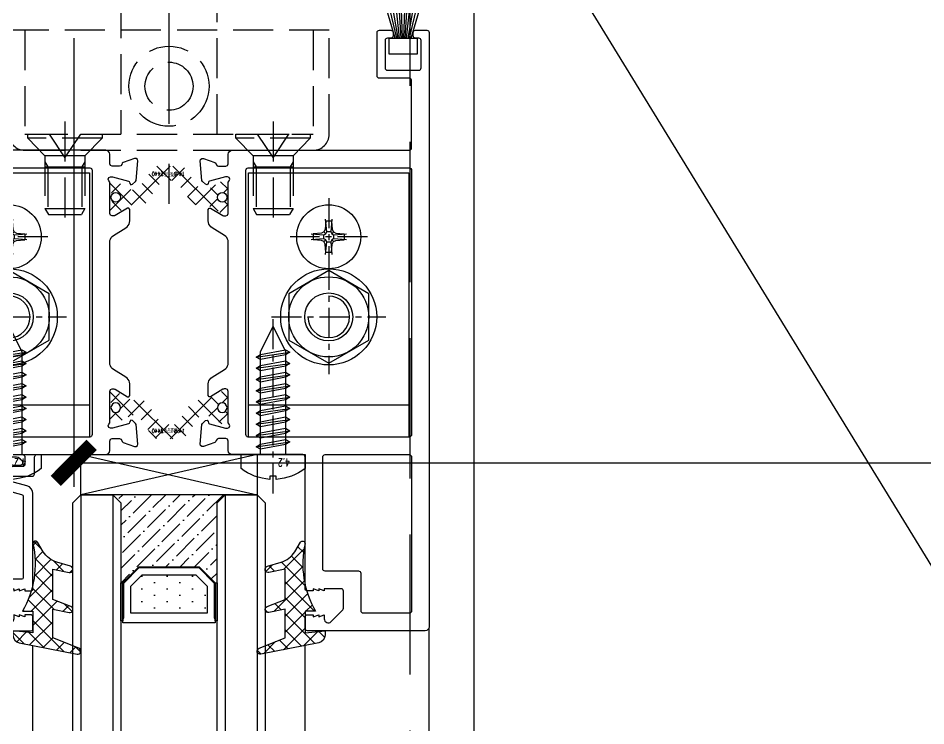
# Model space of a CAD drawing. Extents: x -160106 to 966792, y -663931 to 1550022.
# Drawn here: x -60194.4 to -60081, y -99180.1 to -99091.8 of the extents above; entities that cross this region are included whole.
import ezdxf
from ezdxf.enums import TextEntityAlignment as Align

# ---------------------------------------------------------------- set-up
doc = ezdxf.new("R2010")
doc.units = 0
for name, pattern in [('CENTER', [2, 1.25, -0.25, 0.25, -0.25]), ('ZN-CENTER', [2, 1.25, -0.25, 0.25, -0.25]), ('ZN-DASH', [0.35, 0.25, -0.1])]:
    doc.linetypes.add(name, pattern=pattern)
for name, color, linetype in [('!ZN1-填充-8', 8, 'Continuous'), ('!ZN3-玻璃幕墙-4', 4, 'Continuous'), ('!ZN4-辅助材料-1', 1, 'Continuous'), ('!ZN4-配件-11', 11, 'Continuous'), ('!ZN5-钢材投影-40', 40, 'Continuous'), ('!ZN5-铝材投影-112', 112, 'Continuous'), ('!ZN5-铝材断面-6', 6, 'Continuous'), ('!ZN6-虚线-8', 8, 'ZN-DASH'), ('!ZN6-轴线-1', 1, 'ZN-CENTER'), ('DIM', 173, 'Continuous')]:
    doc.layers.add(name, color=color, linetype=linetype)
doc.styles.add('DHTEXT-1', font='ROMANS.shx', dxfattribs={"width": 0.7, "bigfont": 'CHINESE.shx'})
doc.styles.add('ZY-STYLE', font='ROMANS.shx', dxfattribs={"width": 0.7, "bigfont": 'CHINESE.shx'})
doc.dimstyles.new('ZN3', dxfattribs={"dimscale": 3, "dimtxt": 2.5, "dimasz": 1.5, "dimexe": 1, "dimexo": 2, "dimgap": 0.9, "dimtad": 1, "dimdec": 0, "dimdsep": 46, "dimtxsty": 'DHTEXT-1', "dimblk": 'ARCHTICK', "dimcen": 2.5, "dimclrd": 173, "dimclre": 173, "dimclrt": 7, "dimazin": 2, "dimtfac": 1, "dimtix": 1, "dimtmove": 2, "dimatfit": 3, "dimfxl": 0, "dimarcsym": 0})

# ---------------------------------------------------------------- blocks, each defined once
blk = doc.blocks.new('_ArchTick')
at = {"color": 0, "linetype": 'ByBlock', "const_width": 0.4}
blk.add_lwpolyline([(-0.5, -0.5), (0.5, 0.5)], dxfattribs=at)
blk = doc.blocks.new('*D3448')
at = {"layer": 'Defpoints', "color": 0, "ltscale": 30, "transparency": 16777216}
for p in [(-60187.44269504251, -99088.25968545218), (-59583.04269504303, -99088.25968545226), (-59583.04269504303, -99147.27777867403)]:
    blk.add_point(p, dxfattribs=at)
at = {"layer": 'DIM', "color": 173, "linetype": 'ByBlock', "lineweight": -2, "ltscale": 30, "transparency": 16777216}
for p, q in [((-60187.44269504251, -99094.25968545218), (-60187.44269504251, -99150.27777867403)), ((-59583.04269504303, -99094.25968545226), (-59583.04269504303, -99150.27777867403)), ((-60187.44269504251, -99147.27777867403), (-59583.04269504303, -99147.27777867403))]:
    blk.add_line(p, q, dxfattribs=at)
at = {"layer": 'DIM', "color": 173, "lineweight": -2, "ltscale": 30, "transparency": 16777216, "xscale": 4.5, "yscale": 4.5, "zscale": 4.5, "rotation": 180}
blk.add_blockref('_ArchTick', (-60187.44269504251, -99147.27777867403), dxfattribs=at)
at = {"layer": 'DIM', "color": 173, "lineweight": -2, "ltscale": 30, "transparency": 16777216, "xscale": 4.5, "yscale": 4.5, "zscale": 4.5}
blk.add_blockref('_ArchTick', (-59583.04269504303, -99147.27777867403), dxfattribs=at)
at = {"layer": 'DIM', "color": 7, "ltscale": 30, "transparency": 16777216, "insert": (-59885.24269504277, -99140.82777867404), "char_height": 7.5, "attachment_point": 5, "style": 'DHTEXT-1'}
blk.add_mtext('604', dxfattribs=at)
blk = doc.blocks.new('毛条002')
at = {"layer": '!ZN4-辅助材料-1'}
for points in [[(-1.000877791717357, 1.499999999996362), (-2.74535834917333, 7.5)], [(-0.8049103925877716, 1.499999999996362), (-2.218737498478731, 7.5)], [(-0.6176501547233784, 1.499999999996362), (-1.65040349737319, 7.5)], [(-0.4368076817445399, 1.499999999996362), (-1.08736400410271, 7.5)], [(-0.2603704615357856, 1.499999999996362), (-0.6144914148208045, 7.5)], [(-0.08650780671814573, 1.499999999996362), (-0.2916791671341343, 7.5)], [(0.08650780671814573, 1.499999999996362), (0.2916791671450483, 7.5)], [(0.2603704615357856, 1.499999999996362), (0.6144914148244425, 7.5)], [(0.4368076817481779, 1.499999999996362), (1.087364004106348, 7.5)], [(0.6176501547270163, 1.499999999996362), (1.650403497369552, 7.5)], [(0.8049103925841337, 1.499999999996362), (2.218737498482369, 7.5)], [(1.000877791720995, 1.499999999996362), (2.745358349169692, 7.5)]]:
    blk.add_lwpolyline(points, dxfattribs=at)
blk.add_lwpolyline([(-1.749999999996362, -0.5), (-1.749999999996362, 1.499999999996362), (1.75, 1.499999999996362), (1.75, -0.5)], close=True, dxfattribs=at)
blk = doc.blocks.new('14.8隔热条2440')
at = {"layer": '!ZN1-填充-8', "ltscale": 500}
h = blk.add_hatch(dxfattribs=at)
h.set_pattern_fill('多孔材料', color=8, scale=0.5, angle=180)
h.set_pattern_definition([(225, (-28183.06224077237, 22083.85902918087), (1.000001016555733, -1.000001016555734), []), (315, (-28183.06224077237, 22083.85902918087), (1.000001016555734, 1.000001016555733), [])])
edge = h.paths.add_edge_path()
edge.add_arc((1, -1.313820711729932), 0.9999999999998325, 180.0000000000032, 234.999999999997)
edge.add_line((0.4264235636510421, -2.132972756018717), (2.736788218175207, -3.750707503131707))
edge.add_arc((2.450000000000728, -4.160283525277919), 0.5000000000001055, 2.927436071331613e-11, 55.00000000001188, ccw=False)
edge.add_line((2.950000000000728, -4.160283525274281), (2.950000000000728, -4.533782217349653))
edge.add_arc((2.150000000001455, -4.533782217353291), 0.79999999999919, -29.999999999965723, 3.2514435588382185e-11, ccw=False)
edge.add_line((2.842820323028718, -4.933782217351109), (1.826794919245003, -6.693589838487242))
edge.add_arc((2, -6.793589838485786), 0.2000000000000929, 149.999999999855, 179.9999999998616)
edge.add_line((1.80000000000291, -6.793589838485786), (1.80000000000291, -7))
edge.add_arc((2.200000000000728, -7), 0.3999999999997499, 179.9999999999633, 270.0000000000081)
edge.add_line((2.200000000000728, -7.400000000001455), (2.80000000000291, -7.400000000001455))
edge.add_line((2.80000000000291, -7.400000000001455), (2.80000000000291, -7.299999999999272))
edge.add_line((2.80000000000291, -7.299999999999272), (3.17500000000291, -7.299999999999272))
edge.add_arc((3.17500000000291, -7.100000000002183), 0.2000000000000171, 269.9999999999674, 360)
edge.add_line((3.375, -7.100000000002183), (3.375, -6.988193731460342))
edge.add_arc((3.17500000000291, -6.988193731460342), 0.1999999999994066, 359.999999999772, 385.0078332344584)
edge.add_arc((3.900000000001455, -6.650000000001455), 0.6000000000001552, -25.00783323469892, 205.00783323474, ccw=False)
edge.add_arc((4.625000000003638, -6.98819373146398), 0.2000000000006604, 154.9921667651166, 179.9999999997965)
edge.add_line((4.42500000000291, -6.988193731460342), (4.42500000000291, -7.100000000002183))
edge.add_arc((4.625, -7.100000000002183), 0.1999999999999318, 179.9999999999756, 269.9999999999837)
edge.add_line((4.625, -7.299999999999272), (5, -7.299999999999272))
edge.add_line((5, -7.299999999999272), (5, -7.400000000001455))
edge.add_line((5, -7.400000000001455), (5.600000000002183, -7.400000000001455))
edge.add_arc((5.600000000002183, -7), 0.3999999999998067, 269.9999999999756, 360.0000000000285)
edge.add_line((6, -7), (6, -6.793589838485786))
edge.add_arc((5.80000000000291, -6.793589838485786), 0.1999999999999934, 3.255933827414202e-11, 30.00000000003709)
edge.add_line((5.973205080757907, -6.693589838487242), (4.957179676974192, -4.933782217351109))
edge.add_arc((5.650000000001455, -4.533782217349653), 0.799999999999423, 180.0000000000387, 210.0000000000395, ccw=False)
edge.add_line((4.850000000002183, -4.533782217349653), (4.850000000002183, -3.553567113380268))
edge.add_arc((3.850000000002183, -3.553567113380268), 0.9999999999999647, 9.76748342677446e-12, 54.9999999999981)
edge.add_line((4.423576436351141, -2.734415069091483), (2.013211781824793, -1.046659568157338))
edge.add_arc((2.299999999999272, -0.6370835460111266), 0.4999999999995259, 180.0000000000163, 235.0000000000096, ccw=False)
edge.add_line((1.799999999999272, -0.6370835460111266), (1.799999999999272, 0.6370835460111266))
edge.add_arc((2.299999999999272, 0.6370835460111266), 0.499999999999611, 124.9999999999686, 179.9999999999642, ccw=False)
edge.add_line((2.013211781824793, 1.046659568157338), (4.423576436351141, 2.734415069091483))
edge.add_arc((3.850000000002183, 3.553567113380268), 0.9999999999998428, 304.9999999999877, 359.9999999999886)
edge.add_line((4.850000000002183, 3.553567113380268), (4.850000000002183, 4.533782217349653))
edge.add_arc((5.650000000001455, 4.533782217349653), 0.7999999999999973, 150.0000000000351, 180.0000000000305, ccw=False)
edge.add_line((4.957179676974192, 4.933782217351109), (5.973205080757907, 6.693589838487242))
edge.add_arc((5.80000000000291, 6.793589838485786), 0.2000000000000076, 329.9999999999517, 359.9999999999674)
edge.add_line((6, 6.793589838485786), (6, 7))
edge.add_arc((5.600000000002183, 7), 0.3999999999997073, 8.142219984546603e-12, 90.00000000004071)
edge.add_line((5.600000000002183, 7.399999999997817), (5, 7.399999999997817))
edge.add_line((5, 7.399999999997817), (5, 7.299999999999272))
edge.add_line((5, 7.299999999999272), (4.625000000003638, 7.299999999999272))
edge.add_arc((4.625, 7.099999999998545), 0.200000000000145, 89.99999999994303, 179.9999999999511)
edge.add_line((4.424999999999272, 7.099999999998545), (4.42500000000291, 6.988193731460342))
edge.add_arc((4.625000000003638, 6.988193731460342), 0.2000000000003917, 179.9999999999592, 205.0078332346483)
edge.add_arc((3.900000000001455, 6.649999999997817), 0.6000000000002182, -205.00783323469057, 25.007833234691816, ccw=False)
edge.add_arc((3.17500000000291, 6.988193731460342), 0.199999999999654, 334.9921667651682, 359.9999999998615)
edge.add_line((3.375, 6.988193731460342), (3.375, 7.099999999998545))
edge.add_arc((3.17500000000291, 7.099999999998545), 0.1999999999997471, 4.071109992273302e-11, 90.00000000006513)
edge.add_line((3.174999999999272, 7.299999999999272), (2.799999999999272, 7.299999999999272))
edge.add_line((2.799999999999272, 7.299999999999272), (2.799999999999272, 7.399999999997817))
edge.add_line((2.799999999999272, 7.399999999997817), (2.200000000000728, 7.400000000001455))
edge.add_arc((2.200000000000728, 7), 0.4000000000003467, 90.00000000002852, 180)
edge.add_line((1.799999999999272, 7), (1.80000000000291, 6.793589838485786))
edge.add_arc((2, 6.793589838485786), 0.1999999999999005, 179.9999999999348, 209.9999999999473)
edge.add_line((1.826794919245003, 6.693589838487242), (2.842820323028718, 4.933782217351109))
edge.add_arc((2.150000000001455, 4.533782217349653), 0.8000000000003751, 6.497202775790356e-11, 30.000000000059913, ccw=False)
edge.add_line((2.950000000000728, 4.533782217349653), (2.950000000000728, 4.160283525274281))
edge.add_arc((2.450000000000728, 4.160283525274281), 0.499999999999925, -54.999999999988006, 3.183231456205249e-12, ccw=False)
edge.add_line((2.736788218175207, 3.750707503131707), (0.4264235636510421, 2.132972756018717))
edge.add_arc((1, 1.313820711729932), 0.9999999999998322, 125.0000000000016, 179.9999999999968)
edge.add_line((0, 1.313820711729932), (0, -1.313820711729932))
at = {"layer": '!ZN4-辅助材料-1'}
for centre in [(3.900000000001455, 6.649999999997817), (3.900000000001455, -6.650000000001455)]:
    blk.add_circle(centre, 0.6, dxfattribs=at)
at = {"layer": 'Defpoints', "color": 2, "ltscale": 10, "style": 'ZY-STYLE', "width": 0.7}
blk.add_text('14.8隔热条2440', height=0.5, rotation=270, dxfattribs=at).set_placement((0.734587179205846, 1.976533626435412))
blk = doc.blocks.new('DTM002')
at = {"layer": '!ZN5-铝材断面-6'}
for points in [[(-30.30000000004657, 22.79999999998836), (-30.30000000004657, 31.20000000001164, -0.414213562372984), (-30, 31.5), (-26.30000000004657, 31.5, 0.4142135623730396), (-26, 31.79999999998836), (-26, 37.19999999998254, 0.414213562372984), (-26.30000000004657, 37.5), (-27.70000000001164, 37.5, 0.4142135623730394), (-28, 37.19999999998254), (-28, 36.79999999998836, 0.414213562372984), (-27.70000000001164, 36.5), (-27.30000000004657, 36.5, -0.4142135623757589), (-27, 36.19999999998254), (-27, 32.79999999998836, -0.414213562373095), (-27.30000000004657, 32.5), (-31.20000000001164, 32.5, -0.4142135623727907), (-31.5, 32.79999999998836), (-31.5, 36.20000000001164, -0.414213562373428), (-31.20000000001164, 36.5), (-30.80000000004657, 36.5, 0.4142135623730257), (-30.5, 36.79999999998836), (-30.5, 37.19999999998254, 0.414213562372984), (-30.80000000004657, 37.5), (-32.20000000001164, 37.5, 0.4142135623730256), (-32.5, 37.19999999998254), (-32.5, -17.69999999998254, 0.4142135623730951), (-32, -18.19999999998254), (-29.80742741125869, -18.19999999998254, 0.5594510476479994), (-29.53988698573085, -17.76427188693197), (-30.46754042559769, -15.93572811307968, -0.5594510476475011), (-30.20000000001164, -15.5), (-18.3000101687503, -15.5, -0.4142043595991864), (-18.00001016887836, -15.79999057389796), (-17.99998189060716, -16.69999057389214, -0.4142227652104414), (-18.2999818904209, -17), (-19.50000000017462, -17, 0.4142227651997859), (-19.79999999998836, -17.30000942607876), (-19.79998114780756, -17.90000942608458, 0.4142043596098418), (-19.49998114799382, -18.20000000001164), (-17.09994418249698, -18.20000000001164, 0.4142227651997859), (-16.79994418262504, -17.89999057390378), (-16.80001016467577, -15.80000942610786, -0.4142227651997859), (-16.50001016486203, -15.5), (-7.900000000023283, -15.5, 0.414213562373095), (-7.400000000023283, -15), (-7.400000000023283, -13.80377610819414), (-7.310587394458707, -13.58789581331075), (-7.098458115651738, -13.50002118645352), (-6.198458124825265, -13.4999929080077), (-6.007439213746693, -13.56865900420235), (-5.903867117245682, -13.74323299355456), (-5.837563860288355, -13.88112405387801), (-5.711882705800235, -13.96838408851181), (-4.301033317518886, -14.4818410758453), (-4.104063759848941, -14.48469989318983), (-3.947784613177646, -14.3647748841031), (-3.899578549375292, -14.17377395511721), (-4.112824237265158, -11.73724620699068), (-4.193342694779858, -11.62226162958541), (-4.557107189495582, -11.258519978408), (-4.750293988035992, -11.20676224367344), (-4.891710900410544, -11.3481880518666), (-4.937005043961108, -11.51724936268874), (-4.988766040245537, -11.60690853293636), (-5.078421962971333, -11.65867515388527), (-7.060349331935868, -12.1897977355693), (-7.098836941644549, -12.19745465673623), (-7.13799471326638, -12.20002243100316), (-7.298498965101317, -12.2000274741149), (-7.514533633890096, -12.10819350197562), (-7.598302150901873, -11.88890535329119), (-7.498515419778414, -11.67642696635448), (-7.400000000023283, -11.54152881138725), (-7.400000000023283, -7.603305778320646), (-7.310782200540416, -7.387895828374894), (-7.098652921849862, -7.30002120140125), (-6.87772711465368, -7.300014245003695), (-6.79655794147402, -7.311200997122796), (-6.721442906185985, -7.343931863113539), (-5.202810983697418, -8.27067994317622), (-5.000738990434911, -8.274365300458157), (-4.898627783579286, -8.099952073331224), (-4.898672586656176, -6.674499678338179), (-4.91953018627828, -6.471355893329019), (-4.981220409448724, -6.276685009506764), (-5.081170623889193, -6.098605276347371), (-5.215212662064005, -5.944543053075904), (-5.377756644797046, -5.820923109102296), (-6.919671720301267, -4.879966430627974), (-7.082215703907423, -4.756346491310978), (-7.216257744468749, -4.602284271299141), (-7.316207961761393, -4.424204541515792), (-7.377898188715335, -4.229533660487505), (-7.400000000023283, -4.014271848340286), (-7.400000000023283, 11.01427184834029), (-7.377898188715335, 11.2295336604875), (-7.316207961761393, 11.42420454151579), (-7.216257744468749, 11.60228427129914), (-7.082215703907423, 11.75634649131098), (-6.919671720301267, 11.87996643062797), (-5.377756644797046, 12.8209231091023), (-5.215212662064005, 12.9445430530759), (-5.081170623889193, 13.09860527634737), (-4.981220409448724, 13.27668500950676), (-4.91953018627828, 13.47135589332902), (-4.898672586656176, 13.67449967833818), (-4.898627783579286, 15.09995207333122), (-5.000738990434911, 15.27436530045816), (-5.202810983697418, 15.27067994317622), (-6.721442906185985, 14.34393186311354), (-6.79655794147402, 14.3112009971228), (-6.87772711465368, 14.30001424500369), (-7.098652921849862, 14.30002120140125), (-7.310782200540416, 14.38789582837489), (-7.400000000023283, 14.60330577832065), (-7.400000000023283, 18.54152881138725), (-7.498515419778414, 18.67642696635448), (-7.598302150901873, 18.88890535329119), (-7.514533633890096, 19.10819350197562), (-7.298498965101317, 19.2000274741149), (-7.13799471326638, 19.20002243100316), (-7.098836941644549, 19.19745465673623), (-7.060349331935868, 19.1897977355693), (-5.078421962971333, 18.65867515388527), (-4.988766040245537, 18.60690853293636), (-4.937005043961108, 18.51724936268874), (-4.891710900410544, 18.3481880518666), (-4.750293988035992, 18.20676224367344), (-4.557107189495582, 18.258519978408), (-4.193342694779858, 18.62226162958541), (-4.112824237265158, 18.73724620699068), (-3.899578549375292, 21.17377395511721), (-3.947784613177646, 21.3647748841031), (-4.104063759848941, 21.48469989318983), (-4.301033317518886, 21.4818410758453), (-5.711882705800235, 20.96838408851181), (-5.837563860288355, 20.88112405387801), (-5.903867117245682, 20.74323299355456), (-6.007439213746693, 20.56865900420235), (-6.198458124825265, 20.4999929080077), (-7.098458115651738, 20.50002118645352), (-7.310587394458707, 20.58789581331075), (-7.400000000023283, 20.80377610819414), (-7.400000000023283, 22, 0.414213562373095), (-7.900000000023283, 22.5), (-30, 22.5, -0.414213562373095)], [(32, -37.5), (17.29999999998836, -37.5, -0.414213562373095), (17, -37.20000000001164), (17, -35.79999999998836, -0.414213562373095), (17.29999999998836, -35.5), (18.00012244150275, -35.5), (18.00013029656839, -35.74999993524398), (18.70012244413374, -35.49997794113006), (18.70013029919937, -35.74997794104274), (19.40012244676473, -35.49995594689972), (19.40013815689599, -35.99995593464701, 0.6681786379321766), (20.25370265584206, -36.35348250615061), (21.71213869948406, -34.89495481053018, 0.198904201513829), (21.79999999998836, -34.6828294415609), (21.79999999998836, -32.54993815746275, 0.414213562373095), (21.5, -32.24993815744529), (19.40002033073688, -32.24993815744529), (19.40002818580251, -32.49993815732887), (18.70002032810589, -32.24996015167562), (18.70002818317153, -32.49996015155921), (18.00002032547491, -32.24998214590596), (18.00002818054054, -32.49998214581865), (17.30000942607876, -32.50000414060196, -0.4142227651891601), (17, -32.20000414073002), (17, -15.79999999998836, 0.4142135623733317), (16.70000000001164, -15.5), (7.899999999965075, -15.5, -0.4142135623730951), (7.399999999965075, -15), (7.399999999965075, -13.80377610819414), (7.3105873944005, -13.58789581331075), (7.098458115651738, -13.50002118645352), (6.198458124825265, -13.4999929080077), (6.007439213746693, -13.56865900420235), (5.903867117187474, -13.74323299355456), (5.837563860230148, -13.88112405387801), (5.711882705742028, -13.96838408851181), (4.301033317518886, -14.4818410758453), (4.104063759790733, -14.48469989318983), (3.947784613119438, -14.3647748841031), (3.899578549317084, -14.17377395511721), (4.112824237206951, -11.73724620699068), (4.19334269472165, -11.62226162958541), (4.557107189495582, -11.258519978408), (4.750293987977784, -11.20676224367344), (4.891710900352336, -11.3481880518666), (4.9370050439029, -11.51724936268874), (4.988766040245537, -11.60690853293636), (5.078421962971333, -11.65867515388527), (7.060349331935868, -12.1897977355693), (7.098836941586342, -12.19745465673623), (7.137994713208172, -12.20002243100316), (7.298498965043109, -12.2000274741149), (7.514533633890096, -12.10819350197562), (7.598302150901873, -11.88890535329119), (7.498515419720206, -11.67642696635448), (7.399999999965075, -11.54152881138725), (7.399999999965075, -7.603305778320646), (7.310782200482208, -7.387895828374894), (7.098652921791654, -7.30002120140125), (6.877727114595473, -7.300014245003695), (6.796557941415813, -7.311200997122796), (6.721442906127777, -7.343931863113539), (5.202810983697418, -8.27067994317622), (5.000738990434911, -8.274365300458157), (4.898627783521079, -8.099952073331224), (4.898672586597968, -6.674499678338179), (4.919530186220072, -6.471355893329019), (4.981220409390517, -6.276685009506764), (5.081170623889193, -6.098605276347371), (5.215212662005797, -5.944543053075904), (5.377756644738838, -5.820923109102296), (6.919671720301267, -4.879966430627974), (7.082215703849215, -4.756346491310978), (7.216257744468749, -4.602284271299141), (7.316207961761393, -4.424204541515792), (7.377898188715335, -4.229533660487505), (7.399999999965075, -4.014271848340286), (7.399999999965075, 11.01427184834029), (7.377898188715335, 11.2295336604875), (7.316207961761393, 11.42420454151579), (7.216257744468749, 11.60228427129914), (7.082215703849215, 11.75634649131098), (6.919671720301267, 11.87996643062797), (5.377756644738838, 12.8209231091023), (5.215212662005797, 12.9445430530759), (5.081170623889193, 13.09860527634737), (4.981220409390517, 13.27668500950676), (4.919530186220072, 13.47135589332902), (4.898672586597968, 13.67449967833818), (4.898627783521079, 15.09995207333122), (5.000738990434911, 15.27436530045816), (5.202810983697418, 15.27067994317622), (6.721442906127777, 14.34393186311354), (6.796557941415813, 14.3112009971228), (6.877727114595473, 14.30001424500369), (7.098652921791654, 14.30002120140125), (7.310782200482208, 14.38789582837489), (7.399999999965075, 14.60330577832065), (7.399999999965075, 18.54152881138725), (7.498515419720206, 18.67642696635448), (7.598302150901873, 18.88890535329119), (7.514533633890096, 19.10819350197562), (7.298498965043109, 19.2000274741149), (7.137994713208172, 19.20002243100316), (7.098836941586342, 19.19745465673623), (7.060349331935868, 19.1897977355693), (5.078421962971333, 18.65867515388527), (4.988766040245537, 18.60690853293636), (4.9370050439029, 18.51724936268874), (4.891710900352336, 18.3481880518666), (4.750293987977784, 18.20676224367344), (4.557107189495582, 18.258519978408), (4.19334269472165, 18.62226162958541), (4.112824237206951, 18.73724620699068), (3.899578549317084, 21.17377395511721), (3.947784613119438, 21.3647748841031), (4.104063759790733, 21.48469989318983), (4.301033317518886, 21.4818410758453), (5.711882705742028, 20.96838408851181), (5.837563860230148, 20.88112405387801), (5.903867117187474, 20.74323299355456), (6.007439213746693, 20.56865900420235), (6.198458124825265, 20.4999929080077), (7.098458115651738, 20.50002118645352), (7.3105873944005, 20.58789581331075), (7.399999999965075, 20.80377610819414), (7.399999999965075, 22, -0.414213562373095), (7.899999999965075, 22.5), (30, 22.5, 0.4142135623716743), (30.29999999998836, 22.79999999998836), (30.29999999998836, 31.20000000001164, 0.414213562372984), (30, 31.5), (26.29999999998836, 31.5, -0.4142135623730396), (26, 31.79999999998836), (26, 37.19999999998254, -0.414213562372984), (26.29999999998836, 37.5), (27.69999999995343, 37.5, -0.4142135623730394), (28, 37.19999999998254), (28, 36.79999999998836, -0.414213562372984), (27.69999999995343, 36.5), (27.29999999998836, 36.5, 0.4142135623757589), (27, 36.19999999998254), (27, 32.79999999998836, 0.414213562373095), (27.29999999998836, 32.5), (31.19999999995343, 32.5, 0.4142135623727907), (31.5, 32.79999999998836), (31.5, 36.20000000001164, 0.414213562373428), (31.19999999995343, 36.5), (30.79999999998836, 36.5, -0.4142135623730257), (30.5, 36.79999999998836), (30.5, 37.19999999998254, -0.414213562372984), (30.79999999998836, 37.5), (32.19999999995343, 37.5, -0.4142135623730256), (32.5, 37.19999999998254), (32.5, -37, -0.4142135623732394)], [(-30, 20.29999999998836), (-9.900000000023283, 20.29999999998836, -0.4142135623716743), (-9.600000000034925, 20), (-9.600000000034925, -13, -0.414213562373095), (-9.900000000023283, -13.29999999998836), (-30, -13.29999999998836, -0.414213562373095), (-30.29999999998836, -13), (-30.29999999998836, 20, -0.414213562373095)], [(9.899999999965075, 20.29999999998836), (30, 20.29999999998836, -0.4142135623716743), (30.29999999998836, 20), (30.29999999998836, -13, -0.414213562373095), (30, -13.29999999998836), (9.899999999965075, -13.29999999998836, -0.4142135623730951), (9.599999999976717, -13), (9.599999999976717, 20, -0.414213562373095)], [(19.20000000001164, -29.74993815744529), (19.20000000001164, -15.79999999998836, -0.414213562373095), (19.5, -15.5), (30, -15.5, -0.414213562373095), (30.29999999998836, -15.79999999998836), (30.29999999998836, -35, -0.414213562373095), (30, -35.29999999998836), (24.29999999998836, -35.29999999998836, -0.414213562373095), (24, -35), (24, -30.34993815745111, 0.414213562373095), (23.70000000001164, -30.04993815746275), (19.5, -30.04993815746275, -0.414213562373095)]]:
    blk.add_lwpolyline(points, format="xyb", close=True, dxfattribs=at)
at = {"ltscale": 20, "rotation": 270}
blk.add_blockref('14.8隔热条2440', (0, 20.52975072388654), dxfattribs=at)
at = {"ltscale": 20, "xscale": -1, "rotation": 270}
blk.add_blockref('14.8隔热条2440', (0, -13.52975072388654), dxfattribs=at)
blk = doc.blocks.new('DTM004')
at = {"layer": '!ZN5-铝材断面-6'}
blk.add_lwpolyline([(-7.860196235880721, 5.257427411270328), (-7.860196235880721, 5.685535160155268, 0.3383207522059224), (-8.228823582001496, 6.16796784082544, -0.3383207522047856), (-8.450000000011642, 6.457427411281969), (-8.450000000011642, 7.450000000011642, -0.414213562373095), (-8.150000000023283, 7.75), (10.54999999998836, 7.75, -0.414213562373095), (10.84999999997672, 7.450000000011642), (10.85000000003492, -7.550000000017462, -0.4142135623784227), (10.65000000002328, -7.75), (9.149995745276101, -7.75, -0.4142043595956348), (8.849995745404158, -7.450009426102042), (8.849973751814105, -6.750030389172025), (9.09997375169769, -6.750022534077289), (8.849951757583767, -6.050030386541039), (9.09995175752556, -6.050022531446302), (8.84992976335343, -5.350030383910052), (9.349929751129821, -5.35001467372058, 0.668178637926595), (9.703456322604325, -4.496450174774509), (8.24487765104277, -3.037963158392813, 0.1989042015138631), (8.032752282044385, -2.950101857917616), (5.899901257711463, -2.950101857917616, 0.414213562373095), (5.599901257664897, -3.250101857905975), (5.599901257664897, -5.350132500811014), (5.849928622890729, -5.350124644872267), (5.599950617237482, -6.050132502568886), (5.849950617121067, -6.050124647503253), (5.59997261146782, -6.750132505199872), (5.849972611409612, -6.750124650134239), (5.849997743498534, -7.549993715947494, -0.4142227651944582), (5.649997743603308, -7.75), (-6.282673011999577, -7.75, -0.3394542588639887), (-7.248598838341422, -7.008819045091514), (-7.79426792578306, -4.972354286466725, 0.339454258862486), (-8.084045673720539, -4.75), (-9.75, -4.75, 0.6180339887712619), (-9.910000000032596, -5.069999999977881, -0.1622776601677572), (-9.850000000034925, -5.25), (-9.850000000034925, -6.200000000011642, -0.6681786379074278), (-10.36213203438092, -6.412132034340175), (-10.55710678116884, -6.21715728752315, -0.1989123673800496), (-10.85000000003492, -5.510050506331027), (-10.85000000003492, -4.049999999988358, -0.414213562373095), (-10.35000000003492, -3.549999999988358), (-8.084045673720539, -3.549999999988358, -0.3394542588625321), (-6.635156934265979, -4.661771432351088), (-6.188787265913561, -6.327645713521633, 0.3394542588617261), (-5.899009518034291, -6.549999999988358), (4.199901257699821, -6.549999999988358, 0.4142135623784227), (4.399901257711463, -6.349999999976717), (4.399901257711463, -2.050101857894333, -0.4142135623624397), (4.699901257699821, -1.750101857905975), (8.535071596619673, -1.750101857905975, -0.1989042015138631), (8.747196965618059, -1.837963158381172), (9.137874631036539, -2.228616274136584, 0.6681672758759131), (9.650000000023283, -2.016477574623423), (9.650000000023283, 6.25, 0.414213562373095), (9.349999999976717, 6.550000000017462), (-6.3625492133433, 6.550000000017462, 0.4514162296439333), (-6.66019623586908, 6.212500000023283), (-6.66019623586908, 5.057427411258686, -0.4142135623738432), (-8.16019623586908, 3.557427411258686), (-9.584727449691854, 3.557427411258686, 0.198912367380581), (-9.796859483991284, 3.469559445627965), (-10.13786796561908, 3.128550964000169, -0.6681786379298857), (-10.65000000002328, 3.340682998357806), (-10.65000000002328, 4.099261642142665, -0.1989123673785978), (-10.35710678121541, 4.806368423305685), (-10.16462643700652, 4.998848767514573, -0.3394542588639873), (-9.923205080791377, 5.030632492038421), (-9.519615242257714, 4.797619790129829, 0.1316524975819562), (-9.369615242292639, 4.757427411270328), (-8.360196235880721, 4.757427411270328, 0.414213562375185)], format="xyb", close=True, dxfattribs=at)
blk = doc.blocks.new('塞入式胶条01')
at = {"layer": '!ZN1-填充-8', "ltscale": 500}
h = blk.add_hatch(dxfattribs=at)
h.set_pattern_fill('多孔材料', color=8, scale=0.5, angle=180)
h.set_pattern_definition([(225, (-28131.83749245655, 22100.85902918088), (1.000001016555733, -1.000001016555734), []), (315, (-28131.83749245655, 22100.85902918088), (1.000001016555734, 1.000001016555733), [])])
edge = h.paths.add_edge_path()
edge.add_line((1.236903787535994, -1.707911690824403), (2.664777609221346, 5.509706483182526))
edge.add_arc((2.273518568923464, 5.592871159504284), 0.4000000000031532, 348.0000000008789, 518.5160107118339)
edge.add_line((1.901310590274079, 5.739367646252504), (0.6235294656908081, 2.492871159505739))
edge.add_line((0.6235294656908081, 2.492871159505739), (-2.976470534307737, 2.492871159516653))
edge.add_line((-2.976470534307737, 2.492871159516653), (-2.546263670628832, 4.516835323676787))
edge.add_arc((-2.937522710923076, 4.600000000002183), 0.400000000000351, 348.0000000002608, 518.9636452312297)
edge.add_line((-3.310863851074828, 4.743584097548592), (-4.176470534308464, 2.492871159513015))
edge.add_line((-4.176470534308464, 2.492871159513015), (-7.976470534307737, 2.492871159516653))
edge.add_line((-7.976470534307737, 2.492871159516653), (-7.546263670625194, 4.516835323676787))
edge.add_arc((-7.937522710919438, 4.600000000009459), 0.4000000000018638, 347.9999999992414, 523.6104596651712)
edge.add_arc((-7.937522718613764, 4.600000004116737), 0.3999999914592172, 163.5567518628581, 163.610459918605, ccw=False)
edge.add_line((-8.32116294387015, 4.713226196901815), (-8.829847777542454, 2.989667749898217))
edge.add_arc((-11.70714952465642, 3.838864226643636), 3.000000000010314, 301.4687741501241, 343.5567516095164, ccw=False)
edge.add_line((-10.1410481142666, 1.280089837910054), (-11.32430235716311, 0.55587743887736))
edge.add_arc((-11.16769221612776, 0.3000000000029104), 0.3000000000000967, 121.4687741494226, 270)
edge.add_arc((-8.602365504000772, -11.51777317277811), 11.79999999998318, 59.98711977613351, 102.55640162031648, ccw=False)
edge.add_line((-2.700068375826959, -1.299999999999272), (-2.700068375826959, 0))
edge.add_line((-2.700068375826959, 0), (0, 0))
edge.add_line((0, 0), (-0.2627605881643831, -2.500000000003638))
edge.add_line((-0.2627605881643831, -2.500000000003638), (0.2587561867985642, -2.5))
edge.add_arc((0.2587561868094781, -1.500000000007276), 0.999999999992724, 269.9999999993747, 347.9999999999486)
at = {"layer": '!ZN4-辅助材料-1'}
blk.add_lwpolyline([(1.236903787535994, -1.707911690824403), (2.664777609221346, 5.509706483182526, 0.9204817846669002), (1.901310590274079, 5.739367646252504), (0.6235294656908081, 2.492871159505739), (-2.976470534307737, 2.492871159516653), (-2.546263670628832, 4.516835323676787, 0.9240963602457766), (-3.310863851074828, 4.743584097548592), (-4.176470534308464, 2.492871159513015), (-7.976470534307737, 2.492871159516653), (-7.546263670625194, 4.516835323676787, 0.9624094095518533), (-8.321268911546213, 4.712866529611347, -0.000234345606198079), (-8.32116294387015, 4.713226196901815), (-8.829847777542454, 2.989667749898217, -0.1857361335767543), (-10.1410481142666, 1.280089837910054), (-11.32430235716311, 0.55587743887736, 0.7571945360180199), (-11.16769221612776, 3.637978807091713e-12, -0.1879095196813028), (-2.700068375826959, -1.299999999999272), (-2.700068375826959, 0), (0, 0), (-0.2627605881643831, -2.500000000003638), (0.2587561867985642, -2.5, 0.3541185725319171)], format="xyb", close=True, dxfattribs=at)
blk = doc.blocks.new('*U963')
at = {"layer": '!ZN1-填充-8'}
h = blk.add_hatch(dxfattribs=at)
h.set_pattern_fill('ANSI36', color=256, scale=0.4, angle=180, style=0)
h.set_pattern_definition([(225, (2801.916650913547, 1209.589244826604), (-0.6735192090801873, -2.469570433294018), [3.175, -0.635, 0, -0.635])])
h.paths.add_polyline_path([(1.029468876367901e-06, 5.00000102652325), (1.029468876367901e-06, 19.00000102652371), (1.000001029469331, 18.00000102652325), (11.00000102946792, 18.00000154125746), (11.00000102946792, 17.75000154125746), (9.000001029467924, 15.75000154125746), (9.000001029467924, 8.250001541257916), (11.00000102946792, 6.250001541257916), (11.00000102946792, 6.000001541257916), (1.000001029469331, 6.000001026523705)])
for points in [[(15.7500020589368, 18.00000051473398), (11.0000020589368, 18.00000051473398), (11.0000020589368, 17.75000051473398), (15.7500020589368, 17.75000051473398)], [(15.7500020589368, 6.250000514733983), (11.0000020589368, 6.250000514733983), (11.0000020589368, 6.000000514733983), (15.7500020589368, 6.000000514733983)]]:
    blk.add_hatch(color=256, dxfattribs=at).paths.add_polyline_path(points)
h = blk.add_hatch(dxfattribs=at)
h.set_pattern_fill('DOTS', color=8, angle=-1.272221872585407e-14, style=0)
h.set_pattern_definition([(0, (2.999999999999956, 5.147342108102748e-07), (0.7937500000000003, 1.5875), [0, -1.5875])])
h.paths.add_polyline_path([(10.00000246392842, 15.33578724689301), (10.00000246392842, 8.664213903400196), (11.41421851694436, 7.249997850384261), (14.80000246392861, 7.249997850384261), (14.80000246392861, 16.74999785038426), (11.41421306741991, 16.74999785038426)])
for p, q in [((2.058937752735801e-06, 22.99999999999977), (198.2242192072063, 23.00000000000449)), ((1.029468876367901e-06, 19.00000102946865), (198.2242181777374, 19.00000102947337)), ((1.029468876367901e-06, 4.999999091356358), (198.2242181777374, 4.999999091361076)), ((2.058937752735801e-06, 1.000000120825234), (198.2242192072063, 1.000000120829952))]:
    blk.add_line(p, q, dxfattribs=at)
at = {"layer": '!ZN3-玻璃幕墙-4'}
for points in [[(198.2242192072063, 24.00000000000449), (1.000002058937753, 23.99999999999977), (2.058937752735801e-06, 22.99999999999977), (2.058937752735801e-06, 18.99999999999977), (1.000002058937753, 17.99999999999977), (198.2242192072063, 18.00000000000449)], [(198.2242192072068, 6.000000000004491), (1.000002058937298, 5.999999999999773), (2.058936843241099e-06, 4.999999999999773), (2.058935933746397e-06, 0.9999999999997726), (1.000002058935479, 0), (198.2242192072068, 6.309935634080027e-12)]]:
    blk.add_lwpolyline(points, dxfattribs=at)
at = {"layer": '!ZN4-辅助材料-1'}
for points in [[(1.029468876367901e-06, 5.00000102652325), (1.029468876367901e-06, 19.00000102652371), (1.000001029469331, 18.00000102652325), (11.00000102946792, 18.00000154125746), (11.00000102946792, 17.75000154125746), (9.000001029467924, 15.75000154125746), (9.000001029467924, 8.250001541257916), (9.000001029467924, 8.250001541257916), (11.00000102946792, 6.250001541257916), (11.00000102946792, 6.000001541257916), (1.000001029469331, 6.000001026523705), (1.029468876367901e-06, 5.00000102652325)], [(9.000002058936346, 15.75000045432148), (9.000002058936346, 8.250000575146714), (11.00000205893635, 6.250000575146714), (16.00000205893635, 6.250000575146714), (16.00000205893635, 17.75000057514671), (11.00000205893635, 17.75000057514671)], [(15.7500020589368, 18.00000051473398), (11.0000020589368, 18.00000051473398), (11.0000020589368, 17.75000051473398), (15.7500020589368, 17.75000051473398)], [(10.00000246392842, 15.33578724689301), (10.00000246392842, 8.664213903400196), (11.41421851694436, 7.249997850384261), (14.80000246392861, 7.249997850384261), (14.80000246392861, 16.74999785038426), (11.41421306741991, 16.74999785038426)], [(15.7500020589368, 6.250000514733983), (11.0000020589368, 6.250000514733983), (11.0000020589368, 6.000000514733983), (15.7500020589368, 6.000000514733983)]]:
    blk.add_lwpolyline(points, close=True, dxfattribs=at)
blk.add_lwpolyline([(15.40000141310243, 17.74999904759488), (15.40000141310243, 17.65000057514658), (11.0414218291598, 17.65000057514658), (9.099997854370898, 15.7085766003579), (9.099997854370898, 8.291424224121783), (11.04142303089789, 6.349999047594793), (15.40000205893644, 6.349999047594793), (15.40000205893644, 6.250000575146714), (15.40000205893644, 6.349999047594793)], dxfattribs=at)
at = {"layer": 'Defpoints', "color": 250}
for p in [(2.058935478999047e-06, 24.00000205304696), (1.029468876367901e-06, 17.99999999999977), (1.029468876367901e-06, 5.999999999999773), (9.000002058936346, 6.000001541257916), (2.058935478999047e-06, 0)]:
    blk.add_point(p, dxfattribs=at)
blk = doc.blocks.new('上枢轴02')
at = {"layer": '!ZN6-虚线-8', "color": 8, "linetype": 'ZN-DASH', "ltscale": 20}
for p, q in [((-9, 40.99999992758967), (-8.5, 41.49999992758967)), ((-9, 8.49999992758967), (-9, 40.99999992758967)), ((9, 40.99999992758967), (-9, 40.99999992758967)), ((-8.5, 41.49999992758967), (8.5, 41.49999992758967)), ((9, 40.99999992758967), (8.5, 41.49999992758967)), ((9, 8.49999992758967), (9, 40.99999992758967)), ((-13.5, 14.30442628908713), (-13.5, -0.9896307353192242)), ((13.5, 14.30442628908713), (13.5, -0.9896307353192242)), ((-15.5, 11.59999999997672), (-15.10000000000582, 12)), ((-15.5, 6), (-15.5, 11.60000000000582)), ((-15.5, 11.60000000000582), (-11.5, 11.60000000000582)), ((-11.89999999999418, 12), (-15.10000000000582, 12)), ((-15.10000000000582, 12), (-15.10000000000582, 6)), ((-11.5, 11.60000000000582), (-11.89999999999418, 12)), ((-11.89999999999418, 12), (-11.89999999999418, 6)), ((-11.5, 6), (-11.5, 11.60000000000582)), ((11.5, 11.59999999997672), (11.89999999999418, 12)), ((11.5, 6), (11.5, 11.60000000000582)), ((11.5, 11.60000000000582), (15.5, 11.60000000000582)), ((15.10000000000582, 12), (11.89999999999418, 12)), ((11.89999999999418, 12), (11.89999999999418, 6)), ((15.5, 11.60000000000582), (15.10000000000582, 12)), ((15.10000000000582, 12), (15.10000000000582, 6)), ((15.5, 6), (15.5, 11.60000000000582)), ((-15.5, 2.5), (-15.5, 6)), ((-15.10000000000582, 6), (-15.10000000000582, 2.5)), ((-11.89999999999418, 6), (-11.89999999999418, 2.5)), ((-11.5, 2.5), (-11.5, 6)), ((11.5, 2.5), (11.5, 6)), ((11.89999999999418, 6), (11.89999999999418, 2.5)), ((15.10000000000582, 6), (15.10000000000582, 2.5)), ((15.5, 2.5), (15.5, 6)), ((-15.5, 2.5), (-17.5, 0.5)), ((-11.5, 2.5), (-15.5, 2.5)), ((-9.5, 0.5), (-11.5, 2.5)), ((11.5, 2.5), (9.5, 0.5)), ((15.5, 2.5), (11.5, 2.5)), ((17.5, 0.5), (15.5, 2.5)), ((-18.00011520279804, 0), (-16.5, 1.500115202798042)), ((-16.5, 1.500115202798042), (-16.49988479717285, 1.500115202798042)), ((-10.50011520282715, 1.500115202798042), (-10.5, 1.500115202798042)), ((-8.999884797201958, 0), (-10.5, 1.500115202798042)), ((8.999884797201958, 0), (10.5, 1.500115202798042)), ((10.5, 1.500115202798042), (10.50011520282715, 1.500115202798042)), ((16.49988479717285, 1.500115202798042), (16.5, 1.500115202798042)), ((18.00011520279804, 0), (16.5, 1.500115202798042)), ((-9.5, 0.5), (-17.5, 0.5)), ((17.5, 0.5), (9.5, 0.5)), ((-6.000000000003638, -0.0002638262885739096), (-6.000000000003638, -17.00000007241033)), ((6.000000000007276, -17.00000007241033), (6.000000000003638, -0.00026382958094473)), ((-18.00000000000364, -4.00000007241033), (-18.00000000000364, -17.00000007241033)), ((17.99999999999636, -4.00000007241033), (17.99999999999636, -17.00000007241033)), ((-13.00000000000364, -15.38879524141157), (-13.00000000000364, -28.45389871513544)), ((12.99999999999636, -15.38879524141157), (12.99999999999636, -28.45389871513544)), ((-18.00000000000728, -17.00000007241033), (17.99999999999636, -17.00000007241033)), ((-8.350000000002183, -17.50000007241033), (-17.65000000000509, -17.50000007240305)), ((17.64999999999782, -17.50000007241033), (8.349999999994907, -17.50000007240305)), ((-15.5, -19.70000007240742), (-15.49999999999272, -26.25000007241761)), ((-10.5, -19.70000007240742), (-10.49999999999272, -26.25000007239578)), ((10.5, -19.70000007240742), (10.50000000000728, -26.25000007241761)), ((15.5, -19.70000007240742), (15.50000000000728, -26.25000007239578)), ((-15.5, -20.42548101957073), (-15.125, -21.07500007240742)), ((-15.5, -21.07500007240742), (-10.5, -21.07500007240378)), ((-15.125, -21.07500007240378), (-15.12499999998909, -26.8995191252543)), ((-10.50000000000364, -20.42548101956345), (-10.875, -21.07500007240378)), ((-10.875, -21.07500007240014), (-10.87499999999272, -26.89951912524702)), ((10.5, -20.42548101957073), (10.875, -21.07500007240742)), ((10.5, -21.07500007240742), (15.5, -21.07500007240378)), ((10.875, -21.07500007240378), (10.87500000001091, -26.8995191252543)), ((15.49999999999636, -20.42548101956345), (15.125, -21.07500007240378)), ((15.125, -21.07500007240014), (15.12500000000728, -26.89951912524702)), ((-15.49999999999636, -26.25000007241033), (-10.49999999999272, -26.25000007240305)), ((-15.49999999999636, -26.25000007241033), (-15.06698729810523, -27.00000007240305)), ((-15.06698729810523, -27.00000007241033), (-10.93301270188749, -27.00000007240305)), ((-10.49999999999636, -26.25000007241033), (-10.93301270188385, -27.00000007240305)), ((10.50000000000364, -26.25000007241033), (15.50000000000728, -26.25000007240305)), ((10.50000000000364, -26.25000007241033), (10.93301270189477, -27.00000007240305)), ((10.93301270189477, -27.00000007241033), (15.06698729811251, -27.00000007240305)), ((15.50000000000364, -26.25000007241033), (15.06698729811615, -27.00000007240305))]:
    blk.add_line(p, q, dxfattribs=at)
for points in [[(19.99999999858846, 8.49999992758967), (-20.00000000141154, 8.49999992758967), (-20.00000000141154, 3.49999992758967), (19.99999999858846, 3.49999992758967)], [(-23, 0), (23, 0), (23, 1), (-23, 1)], [(-17.65000000000509, -17.50000007240305), (-17.65000000000509, -17.00000007240305), (-8.350000000002183, -17.00000007241033), (-8.350000000002183, -17.50000007241033), (-10.50000000000364, -19.70000007240742), (-15.5, -19.70000007240378)], [(8.349999999994907, -17.50000007240305), (8.349999999994907, -17.00000007240305), (17.64999999999782, -17.00000007241033), (17.64999999999782, -17.50000007241033), (15.49999999999636, -19.70000007240742), (10.5, -19.70000007240378)]]:
    blk.add_lwpolyline(points, close=True, dxfattribs=at)
blk.add_lwpolyline([(-18.00000000000364, -19.00000007241033), (17.99999999999636, -19.00000007241033, 0.414213562373095), (19.99999999999636, -17.00000007241033), (19.99999999999636, -4.00000007241033), (-20.00000000000364, -4.00000007241033), (-20.00000000000364, -17.00000007241033, 0.414213562373095)], format="xyb", close=True, dxfattribs=at)
for points in [[(-14.98274560860591, -17.00000007240305), (-13.00000000000364, -19.95000007240378), (-11.017254391405, -17.00000007240669)], [(11.01725439139409, -17.00000007240305), (12.99999999999636, -19.95000007240378), (14.982745608595, -17.00000007240669)]]:
    blk.add_lwpolyline(points, dxfattribs=at)
for radius in [5, 3]:
    blk.add_circle((-3.637978807091713e-12, -11.00000007241033), radius, dxfattribs=at)
at = {"layer": '!ZN6-轴线-1', "color": 1, "linetype": 'ZN-CENTER', "ltscale": 20}
blk.add_line((0, 49.32301605786051), (0, -27.00000007240305), dxfattribs=at)
blk = doc.blocks.new('*U3463')
at = {"color": 0, "linetype": 'CENTER', "ltscale": 3}
for p, q in [((0, 7.137318730573457), (0, -7.137318730573401)), ((-7.13731873057343, 2.842170943040401e-14), (7.13731873057343, 2.842170943040401e-14))]:
    blk.add_line(p, q, dxfattribs=at)
at = {"linetype": 'ByBlock', "ltscale": 10}
blk.add_lwpolyline([(5, 2.886751345947968), (0, 5.773502691895907), (-5, 2.886751345947968), (-5, -2.886751345947911), (0, -5.773502691895851), (5, -2.886751345947911)], close=True, dxfattribs=at)
for radius in [6, 5, 3]:
    blk.add_circle((0, 2.842170943040401e-14), radius, dxfattribs=at)
blk.add_arc((0, 2.842170943040401e-14), 2.595000000000255, 180, 90, dxfattribs=at)
blk = doc.blocks.new('*U3462')
at = {"linetype": 'ByBlock', "ltscale": 10}
for p, q in [((0, 1.550000000000024), (12.895000016689, 1.549999999999741)), ((0.9859588387780631, 2.110000000000021), (1.57904116122194, -2.110000000000007)), ((2.385958838778063, 2.109999999999987), (2.979041161221939, -2.11000000000004)), ((3.785958838778062, 2.109999999999954), (4.37904116122194, -2.110000000000074)), ((5.185958838778062, 2.10999999999992), (5.779041161221938, -2.110000000000107)), ((6.585958838778062, 2.109999999999887), (7.179041161221939, -2.110000000000141)), ((7.985958838778062, 2.109999999999853), (8.579041161221939, -2.110000000000174)), ((9.385958838778059, 2.10999999999982), (9.979041161221936, -2.110000000000207)), ((10.78595883877806, 2.109999999999786), (11.37904116122194, -2.110000000000241)), ((12.18595883877806, 2.109999999999753), (12.77904116122194, -2.110000000000275)), ((12.895000016689, 1.549999999999741), (16, -2.906119789258809e-13)), ((16, -2.906119789258809e-13), (12.895000016689, -1.550000000000253)), ((12.895000016689, -1.550000000000253), (0, -1.549999999999945))]:
    blk.add_line(p, q, dxfattribs=at)
at = {"color": 0, "linetype": 'CENTER', "ltscale": 3}
blk.add_line((-4.851510917911964, 2.913225216616411e-13), (17.54315256367451, -6.394884621840901e-15), dxfattribs=at)
at = {"linetype": 'ByBlock', "ltscale": 10}
blk.add_lwpolyline([(-3.087680633323398, 0.4000000000000909, -0.1514667514007003), (-1.723475382979757, 4), (0, 4), (0, -4), (-1.723475382979757, -4, -0.1514667514007005), (-3.087680633323398, -0.4000000000000892), (-2.699999999999932, -0.3999999999999773), (-2.699999999999932, 0.4000000000000341)], format="xyb", close=True, dxfattribs=at)
for points in [[(1.255725010475717, -1.549999999999976), (0.6626426880318403, 1.550000000000018), (0.9859588387779494, 2.109999999999935), (1.309274989524115, 1.550000000000018), (1.902357311968163, -1.549999999999976), (1.57904116122194, -2.10999999999995)], [(2.655725010475717, -1.550000000000009), (2.06264268803184, 1.549999999999985), (2.385958838777949, 2.109999999999902), (2.709274989524115, 1.549999999999985), (3.302357311968162, -1.550000000000009), (2.979041161221939, -2.109999999999983)], [(4.055725010475717, -1.550000000000043), (3.46264268803184, 1.549999999999951), (3.785958838777949, 2.109999999999868), (4.109274989524115, 1.549999999999951), (4.702357311968163, -1.550000000000043), (4.37904116122194, -2.110000000000017)], [(5.455725010475716, -1.550000000000076), (4.862642688031839, 1.549999999999918), (5.185958838777948, 2.109999999999835), (5.509274989524114, 1.549999999999918), (6.102357311968161, -1.550000000000076), (5.779041161221938, -2.11000000000005)], [(6.855725010475716, -1.55000000000011), (6.262642688031839, 1.549999999999884), (6.585958838777948, 2.109999999999801), (6.909274989524114, 1.549999999999884), (7.502357311968161, -1.55000000000011), (7.179041161221939, -2.110000000000084)], [(8.255725010475716, -1.550000000000143), (7.662642688031839, 1.549999999999851), (7.985958838777949, 2.109999999999768), (8.309274989524114, 1.549999999999851), (8.902357311968162, -1.550000000000143), (8.579041161221939, -2.110000000000118)], [(9.655725010475713, -1.550000000000177), (9.062642688031836, 1.549999999999818), (9.385958838777945, 2.109999999999735), (9.709274989524111, 1.549999999999818), (10.30235731196816, -1.550000000000177), (9.979041161221936, -2.11000000000015)], [(11.05572501047572, -1.55000000000021), (10.46264268803184, 1.549999999999784), (10.78595883877795, 2.109999999999701), (11.10927498952411, 1.549999999999784), (11.70235731196816, -1.55000000000021), (11.37904116122194, -2.110000000000184)], [(12.45572501047571, -1.550000000000244), (11.86264268803184, 1.54999999999975), (12.18595883877795, 2.109999999999667), (12.50927498952411, 1.54999999999975), (13.10235731196816, -1.550000000000244), (12.77904116122194, -2.110000000000218)]]:
    blk.add_lwpolyline(points, close=True, dxfattribs=at)
at = {"layer": 'Defpoints', "color": 0, "ltscale": 10, "style": 'DHTEXT-1', "width": 0.7}
blk.add_text('4.2', height=1, rotation=90, dxfattribs=at).set_placement((-0.4943080637851551, -1.360906739295894), align=Align.CENTER)
blk = doc.blocks.new('*U3464')
at = {"color": 0, "linetype": 'ZN-CENTER', "ltscale": 3}
for p, q in [((0, 4.833333333333329), (0, -4.833333333333338)), ((4.833333333333334, -4.736951571734002e-15), (-4.833333333333334, -4.736951571734002e-15))]:
    blk.add_line(p, q, dxfattribs=at)
at = {"linetype": 'ByBlock', "ltscale": 10}
for p, q in [((0.364857366499433, 1.950000000000601), (-0.364857366499433, 1.94999999999939)), ((-1.950000000000909, 0.3648573664994283), (-1.949999999998486, -0.3648573664994376)), ((-0.6202687457658996, -0.2485209562199528), (-0.6202687457658996, 0.2485209562199436)), ((-0.3724368860633497, 0.3724368860663733), (-0.6064324516632362, 0.6064324516650489)), ((0.2485209562178284, 0.6202687457689235), (-0.2485209562178284, 0.6202687457689235)), ((0.6064324516632362, 0.6064324516650489), (0.3724368860633497, 0.3724368860663733)), ((0.6202687457658996, 0.2485209562199436), (0.6202687457658996, -0.2485209562199528)), ((1.950000000000909, 0.3648573664994283), (1.949999999998486, -0.3648573664994376)), ((-0.6064324516632362, -0.6064324516650578), (-0.3724368860633497, -0.3724368860663826)), ((-0.2485209562178284, -0.6202687457689325), (0.2485209562178284, -0.6202687457689325)), ((0.6064324516632362, -0.6064324516650578), (0.3724368860633497, -0.3724368860663826)), ((0.364857366499433, -1.95000000000061), (-0.364857366499433, -1.949999999999399))]:
    blk.add_line(p, q, dxfattribs=at)
for points in [[(-2.203134396138252, 0.3870037565107354), (-0.6202687457658996, 0.2485209562199436), (-0.3724368860639553, 0.3724368860663733), (-0.2485209562166171, 0.6202687457686206), (-0.387003756508923, 2.203134396137945)], [(-0.364857366499433, 1.950000000000601), (-0.4536116243780939, 0.9120741062471439), (-0.606432451663842, 0.6064324516650489), (-0.9120741062444231, 0.4536116243796035), (-1.949999999999697, 0.3648573665009425)], [(0.387003756508923, 2.203134396137945), (0.2485209562160114, 0.6202687457686206), (0.3724368860633497, 0.3724368860663733), (0.620268745765294, 0.2485209562199436), (2.203134396138252, 0.3870037565107354)], [(0.3648573664988273, 1.950000000000601), (0.4536116243780939, 0.9120741062471439), (0.6064324516632362, 0.6064324516650489), (0.9120741062444231, 0.4536116243796035), (1.949999999999697, 0.3648573665009425)], [(-0.387003756508923, -2.203134396137954), (-0.2485209562166171, -0.6202687457689325), (-0.3724368860639553, -0.3724368860666854), (-0.6202687457658996, -0.2485209562199528), (-2.203134396138252, -0.3870037565113503)], [(-0.364857366499433, -1.950000000000307), (-0.4536116243780939, -0.912074106247153), (-0.606432451663842, -0.606432451664755), (-0.9120741062444231, -0.4536116243796127), (-1.949999999999697, -0.3648573665003461)], [(2.203134396138252, -0.3870037565113503), (0.620268745765294, -0.2485209562199528), (0.3724368860633497, -0.3724368860666854), (0.2485209562160114, -0.6202687457689325), (0.387003756508923, -2.203134396137954)], [(0.3648573664988273, -1.950000000000307), (0.4536116243780939, -0.912074106247153), (0.6064324516632362, -0.606432451664755), (0.9120741062444231, -0.4536116243796127), (1.949999999999697, -0.3648573665003461)]]:
    blk.add_lwpolyline(points, dxfattribs=at)
blk.add_circle((0, -4.736951571734002e-15), 4, dxfattribs=at)
blk = doc.blocks.new('20211231111907')
at = {"layer": '!ZN5-铝材投影-112'}
blk.add_line((0.3499999999985448, -29), (20.34999999999854, -29), dxfattribs=at)
blk.add_lwpolyline([(20.34999999999854, -33), (0.3499999999985448, -33), (0.3499999999985448, 0), (20.34999999999854, 0)], close=True, dxfattribs=at)
at = {"layer": '!ZN4-配件-11', "color": 1}
for name, p in [('*U3464', (10.34999999999854, -7.999999999996362)), ('*U3463', (10.34999999999854, -18))]:
    blk.add_blockref(name, p, dxfattribs=at)
at = {"layer": '!ZN4-配件-11', "color": 1, "rotation": 90}
blk.add_blockref('*U3462', (10.34999999999854, -35.20000000000073), dxfattribs=at)
blk = doc.blocks.new('20211231133305')
at = {"layer": '!ZN5-铝材投影-112'}
blk.add_line((-20, 4), (0, 4), dxfattribs=at)
blk.add_lwpolyline([(0, 0), (-20, 0), (-20, 33), (0, 33)], close=True, dxfattribs=at)
at = {"layer": '!ZN4-配件-11', "color": 1}
for name, p in [('*U3464', (-10, 25.00000000000364)), ('*U3463', (-10, 15)), ('*U3463', (-10, 15))]:
    blk.add_blockref(name, p, dxfattribs=at)
at = {"layer": '!ZN4-配件-11', "color": 1, "rotation": 90}
blk.add_blockref('*U3462', (-16.94999999999709, -2.200000000000728), dxfattribs=at)
blk = doc.blocks.new('A$C61b8c21f')
at = {"layer": '!ZN4-辅助材料-1'}
blk.add_lwpolyline([(-21.5000001208391, -42.08872495176547), (-21.5000001208391, -47.08872495176547), (-43.5, -47.08872495176547), (-43.5, -42.08872495176547), (-21.5000001208391, -42.08872495176547), (-43.5, -47.08872495176547), (-43.5, -42.08872495176547), (-21.5000001208391, -47.08872495176547)], dxfattribs=at)
at = {"layer": '!ZN5-铝材投影-112'}
for p, q in [((-1.150299794971943e-06, -245.3129421000303), (-1.150299794971943e-06, -63.78872495177711)), ((-49.5, -245.3129421000303), (-49.5, -65.92626843582184)), ((-15.50000115029979, -245.3129421000303), (-15.50000115029979, -65.92626843582184))]:
    blk.add_line(p, q, dxfattribs=at)
at = {"layer": '!ZN3-玻璃幕墙-4', "xscale": -1, "rotation": 90}
blk.add_blockref('*U963', (-20.5, -47.08872289284409), dxfattribs=at)
at = {"ltscale": 20}
for name, p in [('上枢轴02', (-32.5, 14.91127512064486)), ('毛条002', (-3.250000000058208, 8.411275048234529)), ('DTM002', (-32.5, -26.58872495176547))]:
    blk.add_blockref(name, p, dxfattribs=at)
at = {"ltscale": 30}
for name, p in [('20211231111907', (-62.80000000004657, -6.888724951753829)), ('20211231133305', (-2.550000000046566, -39.88872495175383))]:
    blk.add_blockref(name, p, dxfattribs=at)
at = {"ltscale": 20, "xscale": -1, "rotation": 90}
for name, p in [('DTM004', (-57.25, -53.23872495175965)), ('塞入式胶条01', (-15.5, -64.35148553993713))]:
    blk.add_blockref(name, p, dxfattribs=at)
at = {"ltscale": 20, "rotation": 270}
blk.add_blockref('塞入式胶条01', (-49.5, -64.35148553993713), dxfattribs=at)

msp = doc.modelspace()

# ---------------------------------------------------------------- linework, layer by layer
at = {"layer": '!ZN5-钢材投影-40', "ltscale": 0.3}
msp.add_line((-60137.44269504256, -98592.72140135764), (-60137.44269504249, -99349.48390260045), dxfattribs=at)
at = {"layer": '!ZN6-虚线-8', "color": 8, "linetype": 'ZN-DASH', "ltscale": 70}
msp.add_line((-60145.44269504255, -98592.72140135764), (-60145.44269504248, -99349.48390260045), dxfattribs=at)

# ---------------------------------------------------------------- block references
at = {"layer": 'DIM', "color": 2, "ltscale": 50}
msp.add_blockref('A$C61b8c21f', (-60143.04269504258, -99104.17096050041), dxfattribs=at)

# ---------------------------------------------------------------- dimensions: what is measured, and where the dimension line sits
at = {"layer": 'DIM', "ltscale": 30}
dim = msp.add_linear_dim(base=(-59583.04269504303, -99147.27777867403), p1=(-60187.44269504251, -99088.25968545218), p2=(-59583.04269504303, -99088.25968545226), dimstyle='ZN3', dxfattribs=at)
dim.commit()
dim.dimension.update_dxf_attribs({"geometry": '*D3448', "text_midpoint": (-59885.24269504277, -99140.82777867404)})

# ---------------------------------------------------------------- leaders
at = {"layer": 'DIM'}
for points in [[(-60094.28796087515, -99036.21425846638), (-60026.76909805142, -99172.52470791363), (-59989.91301261191, -99172.52470791363)], [(-60141.44269504288, -99060.42912171391), (-60054.37479530869, -99202.52470791363), (-59989.91301261191, -99202.52470791363)]]:
    msp.add_leader(points, dimstyle='ZN3', dxfattribs=at)

doc.saveas('drawing.dxf')
